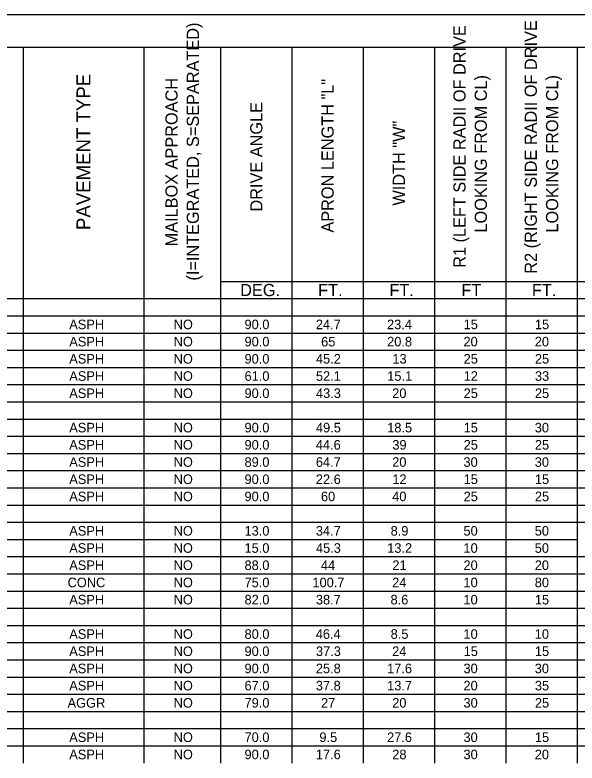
# Model space of a CAD drawing. Extents: x 0 to 680, y 0 to 440.
# Drawn here: x 174.4 to 349, y 207.7 to 440 of the extents above; entities that cross this region are included whole.
import ezdxf

# ---------------------------------------------------------------- set-up
doc = ezdxf.new("R2010")
doc.units = 0
for name, color, linetype in [('Default', 7, 'Continuous'), ('SH_Border', 7, 'Continuous'), ('SH_Cut_Line', 7, 'Continuous')]:
    doc.layers.add(name, color=color, linetype=linetype)

msp = doc.modelspace()

# ---------------------------------------------------------------- linework, layer by layer
at = {"layer": 'Default'}
for p, q in [((64.34, 430), (214.41, 430)), ((177.02, 430), (177.02, 424.66)), ((214.41, 430), (238.31, 430)), ((214.41, 430), (214.41, 424.66)), ((238.31, 430), (282.57, 430)), ((238.31, 430), (238.31, 424.66)), ((260.44, 430), (260.44, 424.66)), ((282.57, 430), (304.7, 430)), ((282.57, 430), (282.57, 424.66)), ((304.7, 430), (348.96, 430)), ((304.7, 430), (304.7, 424.66)), ((326.83, 430), (326.83, 424.66)), ((348.96, 430), (371.09, 430)), ((348.96, 430), (348.96, 424.66)), ((177.02, 424.66), (177.02, 419.32)), ((214.41, 424.66), (214.41, 419.32)), ((238.31, 424.66), (238.31, 419.32)), ((260.44, 424.66), (260.44, 419.32)), ((282.57, 424.66), (282.57, 419.32)), ((304.7, 424.66), (304.7, 419.32)), ((326.83, 424.66), (326.83, 419.32)), ((348.96, 424.66), (348.96, 419.32)), ((177.02, 419.32), (177.02, 408.89)), ((214.41, 419.32), (214.41, 408.89)), ((238.31, 419.32), (238.31, 408.89)), ((260.44, 419.32), (260.44, 408.89)), ((282.57, 419.32), (282.57, 408.89)), ((304.7, 419.32), (304.7, 408.89)), ((326.83, 419.32), (326.83, 408.89)), ((348.96, 419.32), (348.96, 408.89)), ((177.02, 408.89), (177.02, 393.12)), ((214.41, 408.89), (214.41, 393.12)), ((238.31, 408.89), (238.31, 393.12)), ((260.44, 408.89), (260.44, 393.12)), ((282.57, 408.89), (282.57, 393.12)), ((304.7, 408.89), (304.7, 393.12)), ((326.83, 408.89), (326.83, 393.12)), ((348.96, 408.89), (348.96, 393.12)), ((177.02, 393.12), (177.02, 387.78)), ((214.41, 393.12), (214.41, 387.78)), ((238.31, 393.12), (238.31, 387.78)), ((260.44, 393.12), (260.44, 387.78)), ((282.57, 393.12), (282.57, 387.78)), ((304.7, 393.12), (304.7, 387.78)), ((326.83, 393.12), (326.83, 387.78)), ((348.96, 393.12), (348.96, 387.78)), ((177.02, 387.78), (177.02, 382.44)), ((214.41, 387.78), (214.41, 382.44)), ((238.31, 387.78), (238.31, 382.44)), ((260.44, 387.78), (260.44, 382.44)), ((282.57, 387.78), (282.57, 382.44)), ((304.7, 387.78), (304.7, 382.44)), ((326.83, 387.78), (326.83, 382.44)), ((348.96, 387.78), (348.96, 382.44)), ((177.02, 382.44), (177.02, 377.09)), ((214.41, 382.44), (214.41, 377.09)), ((238.31, 382.44), (238.31, 377.09)), ((260.44, 382.44), (260.44, 377.09)), ((282.57, 382.44), (282.57, 377.09)), ((304.7, 382.44), (304.7, 377.09)), ((326.83, 382.44), (326.83, 377.09)), ((348.96, 382.44), (348.96, 377.09)), ((177.02, 377.09), (177.02, 371.75)), ((214.41, 377.09), (214.41, 371.75)), ((238.31, 377.09), (238.31, 371.75)), ((260.44, 377.09), (260.44, 371.75)), ((282.57, 377.09), (282.57, 371.75)), ((304.7, 377.09), (304.7, 371.75)), ((326.83, 377.09), (326.83, 371.75)), ((348.96, 377.09), (348.96, 371.75)), ((177.02, 371.75), (177.02, 366.41)), ((214.41, 371.75), (214.41, 366.41)), ((238.31, 371.75), (238.31, 366.41)), ((260.44, 371.75), (260.44, 366.41)), ((282.57, 371.75), (282.57, 366.41)), ((304.7, 371.75), (304.7, 366.41)), ((326.83, 371.75), (326.83, 366.41)), ((348.96, 371.75), (348.96, 366.41)), ((177.02, 366.41), (177.02, 357.26)), ((214.41, 366.41), (214.41, 357.26)), ((238.31, 366.41), (238.31, 357.26)), ((260.44, 366.41), (260.44, 357.26)), ((282.57, 366.41), (282.57, 357.26)), ((304.7, 366.41), (304.7, 357.26)), ((326.83, 366.41), (326.83, 357.26)), ((348.96, 366.41), (348.96, 357.26)), ((177.02, 357.26), (177.02, 351.91)), ((214.41, 357.26), (214.41, 351.91)), ((238.31, 357.26), (282.57, 357.26)), ((238.31, 357.26), (238.31, 351.91)), ((260.44, 357.26), (260.44, 351.91)), ((282.57, 357.26), (304.7, 357.26)), ((282.57, 357.26), (282.57, 351.91)), ((304.7, 357.26), (348.96, 357.26)), ((304.7, 357.26), (304.7, 351.91)), ((326.83, 357.26), (326.83, 351.91)), ((348.96, 357.26), (371.09, 357.26)), ((348.96, 357.26), (348.96, 351.91)), ((64.34, 351.91), (214.41, 351.91)), ((177.02, 351.91), (177.02, 341.23)), ((214.41, 351.91), (238.31, 351.91)), ((214.41, 351.91), (214.41, 341.23)), ((238.31, 351.91), (282.57, 351.91)), ((238.31, 351.91), (238.31, 341.23)), ((260.44, 351.91), (260.44, 341.23)), ((282.57, 351.91), (304.7, 351.91)), ((282.57, 351.91), (282.57, 341.23)), ((304.7, 351.91), (348.96, 351.91)), ((304.7, 351.91), (304.7, 341.23)), ((326.83, 351.91), (326.83, 341.23)), ((348.96, 351.91), (371.09, 351.91)), ((348.96, 351.91), (348.96, 341.23)), ((64.34, 346.57), (214.41, 346.57)), ((214.41, 346.57), (238.31, 346.57)), ((238.31, 346.57), (282.57, 346.57)), ((282.57, 346.57), (304.7, 346.57)), ((304.7, 346.57), (348.96, 346.57)), ((348.96, 346.57), (371.09, 346.57)), ((64.34, 341.23), (214.41, 341.23)), ((177.02, 341.23), (177.02, 335.89)), ((214.41, 341.23), (238.31, 341.23)), ((214.41, 341.23), (214.41, 335.89)), ((238.31, 341.23), (282.57, 341.23)), ((238.31, 341.23), (238.31, 335.89)), ((260.44, 341.23), (260.44, 335.89)), ((282.57, 341.23), (304.7, 341.23)), ((282.57, 341.23), (282.57, 335.89)), ((304.7, 341.23), (348.96, 341.23)), ((304.7, 341.23), (304.7, 335.89)), ((326.83, 341.23), (326.83, 335.89)), ((348.96, 341.23), (371.09, 341.23)), ((348.96, 341.23), (348.96, 335.89)), ((64.34, 335.89), (214.41, 335.89)), ((177.02, 335.89), (177.02, 330.55)), ((214.41, 335.89), (238.31, 335.89)), ((214.41, 335.89), (214.41, 330.55)), ((238.31, 335.89), (282.57, 335.89)), ((238.31, 335.89), (238.31, 330.55)), ((260.44, 335.89), (260.44, 330.55)), ((282.57, 335.89), (304.7, 335.89)), ((282.57, 335.89), (282.57, 330.55)), ((304.7, 335.89), (348.96, 335.89)), ((304.7, 335.89), (304.7, 330.55)), ((326.83, 335.89), (326.83, 330.55)), ((348.96, 335.89), (371.09, 335.89)), ((348.96, 335.89), (348.96, 330.55)), ((64.34, 330.55), (214.41, 330.55)), ((177.02, 330.55), (177.02, 325.21)), ((214.41, 330.55), (238.31, 330.55)), ((214.41, 330.55), (214.41, 325.21)), ((238.31, 330.55), (282.57, 330.55)), ((238.31, 330.55), (238.31, 325.21)), ((260.44, 330.55), (260.44, 325.21)), ((282.57, 330.55), (304.7, 330.55)), ((282.57, 330.55), (282.57, 325.21)), ((304.7, 330.55), (348.96, 330.55)), ((304.7, 330.55), (304.7, 325.21)), ((326.83, 330.55), (326.83, 325.21)), ((348.96, 330.55), (371.09, 330.55)), ((348.96, 330.55), (348.96, 325.21)), ((64.34, 325.21), (214.41, 325.21)), ((177.02, 325.21), (177.02, 314.52)), ((214.41, 325.21), (238.31, 325.21)), ((214.41, 325.21), (214.41, 314.52)), ((238.31, 325.21), (282.57, 325.21)), ((238.31, 325.21), (238.31, 314.52)), ((260.44, 325.21), (260.44, 314.52)), ((282.57, 325.21), (304.7, 325.21)), ((282.57, 325.21), (282.57, 314.52)), ((304.7, 325.21), (348.96, 325.21)), ((304.7, 325.21), (304.7, 314.52)), ((326.83, 325.21), (326.83, 314.52)), ((348.96, 325.21), (371.09, 325.21)), ((348.96, 325.21), (348.96, 314.52)), ((64.34, 319.87), (214.41, 319.87)), ((214.41, 319.87), (238.31, 319.87)), ((238.31, 319.87), (282.57, 319.87)), ((282.57, 319.87), (304.7, 319.87)), ((304.7, 319.87), (348.96, 319.87)), ((348.96, 319.87), (371.09, 319.87)), ((64.34, 314.52), (214.41, 314.52)), ((177.02, 314.52), (177.02, 309.18)), ((214.41, 314.52), (238.31, 314.52)), ((214.41, 314.52), (214.41, 309.18)), ((238.31, 314.52), (282.57, 314.52)), ((238.31, 314.52), (238.31, 309.18)), ((260.44, 314.52), (260.44, 309.18)), ((282.57, 314.52), (304.7, 314.52)), ((282.57, 314.52), (282.57, 309.18)), ((304.7, 314.52), (348.96, 314.52)), ((304.7, 314.52), (304.7, 309.18)), ((326.83, 314.52), (326.83, 309.18)), ((348.96, 314.52), (371.09, 314.52)), ((348.96, 314.52), (348.96, 309.18)), ((64.34, 309.18), (214.41, 309.18)), ((177.02, 309.18), (177.02, 303.84)), ((214.41, 309.18), (238.31, 309.18)), ((214.41, 309.18), (214.41, 303.84)), ((238.31, 309.18), (282.57, 309.18)), ((238.31, 309.18), (238.31, 303.84)), ((260.44, 309.18), (260.44, 303.84)), ((282.57, 309.18), (304.7, 309.18)), ((282.57, 309.18), (282.57, 303.84)), ((304.7, 309.18), (348.96, 309.18)), ((304.7, 309.18), (304.7, 303.84)), ((326.83, 309.18), (326.83, 303.84)), ((348.96, 309.18), (371.09, 309.18)), ((348.96, 309.18), (348.96, 303.84)), ((64.34, 303.84), (214.41, 303.84)), ((177.02, 303.84), (177.02, 298.5)), ((214.41, 303.84), (238.31, 303.84)), ((214.41, 303.84), (214.41, 298.5)), ((238.31, 303.84), (282.57, 303.84)), ((238.31, 303.84), (238.31, 298.5)), ((260.44, 303.84), (260.44, 298.5)), ((282.57, 303.84), (304.7, 303.84)), ((282.57, 303.84), (282.57, 298.5)), ((304.7, 303.84), (348.96, 303.84)), ((304.7, 303.84), (304.7, 298.5)), ((326.83, 303.84), (326.83, 298.5)), ((348.96, 303.84), (371.09, 303.84)), ((348.96, 303.84), (348.96, 298.5)), ((64.34, 298.5), (214.41, 298.5)), ((177.02, 298.5), (177.02, 287.82)), ((214.41, 298.5), (238.31, 298.5)), ((214.41, 298.5), (214.41, 287.82)), ((238.31, 298.5), (282.57, 298.5)), ((238.31, 298.5), (238.31, 287.82)), ((260.44, 298.5), (260.44, 287.82)), ((282.57, 298.5), (304.7, 298.5)), ((282.57, 298.5), (282.57, 287.82)), ((304.7, 298.5), (348.96, 298.5)), ((304.7, 298.5), (304.7, 287.82)), ((326.83, 298.5), (326.83, 287.82)), ((348.96, 298.5), (371.09, 298.5)), ((348.96, 298.5), (348.96, 287.82)), ((64.34, 293.16), (214.41, 293.16)), ((214.41, 293.16), (238.31, 293.16)), ((238.31, 293.16), (282.57, 293.16)), ((282.57, 293.16), (304.7, 293.16)), ((304.7, 293.16), (348.96, 293.16)), ((348.96, 293.16), (371.09, 293.16)), ((64.34, 287.82), (214.41, 287.82)), ((177.02, 287.82), (177.02, 282.48)), ((214.41, 287.82), (238.31, 287.82)), ((214.41, 287.82), (214.41, 282.48)), ((238.31, 287.82), (282.57, 287.82)), ((238.31, 287.82), (238.31, 282.48)), ((260.44, 287.82), (260.44, 282.48)), ((282.57, 287.82), (304.7, 287.82)), ((282.57, 287.82), (282.57, 282.48)), ((304.7, 287.82), (348.96, 287.82)), ((304.7, 287.82), (304.7, 282.48)), ((326.83, 287.82), (326.83, 282.48)), ((348.96, 287.82), (371.09, 287.82)), ((348.96, 287.82), (348.96, 282.48)), ((64.34, 282.48), (214.41, 282.48)), ((177.02, 282.48), (177.02, 255.77)), ((214.41, 282.48), (238.31, 282.48)), ((214.41, 282.48), (214.41, 255.77)), ((238.31, 282.48), (282.57, 282.48)), ((238.31, 282.48), (238.31, 255.77)), ((260.44, 282.48), (260.44, 255.77)), ((282.57, 282.48), (304.7, 282.48)), ((282.57, 282.48), (282.57, 255.77)), ((304.7, 282.48), (348.96, 282.48)), ((304.7, 282.48), (304.7, 255.77)), ((326.83, 282.48), (326.83, 255.77)), ((348.96, 282.48), (371.09, 282.48)), ((348.96, 282.48), (348.96, 255.77)), ((64.34, 277.13), (214.41, 277.13)), ((214.41, 277.13), (238.31, 277.13)), ((238.31, 277.13), (282.57, 277.13)), ((282.57, 277.13), (304.7, 277.13)), ((304.7, 277.13), (348.96, 277.13)), ((64.34, 271.79), (214.41, 271.79)), ((214.41, 271.79), (238.31, 271.79)), ((238.31, 271.79), (282.57, 271.79)), ((282.57, 271.79), (304.7, 271.79)), ((304.7, 271.79), (348.96, 271.79)), ((348.96, 271.79), (371.09, 271.79)), ((64.34, 266.45), (214.41, 266.45)), ((214.41, 266.45), (238.31, 266.45)), ((238.31, 266.45), (282.57, 266.45)), ((282.57, 266.45), (304.7, 266.45)), ((304.7, 266.45), (348.96, 266.45)), ((348.96, 266.45), (371.09, 266.45)), ((64.34, 261.11), (214.41, 261.11)), ((214.41, 261.11), (238.31, 261.11)), ((238.31, 261.11), (282.57, 261.11)), ((282.57, 261.11), (304.7, 261.11)), ((304.7, 261.11), (348.96, 261.11)), ((348.96, 261.11), (371.09, 261.11)), ((64.34, 255.77), (214.41, 255.77)), ((177.02, 255.77), (177.02, 250.43)), ((214.41, 255.77), (238.31, 255.77)), ((214.41, 255.77), (214.41, 250.43)), ((238.31, 255.77), (282.57, 255.77)), ((238.31, 255.77), (238.31, 250.43)), ((260.44, 255.77), (260.44, 250.43)), ((282.57, 255.77), (304.7, 255.77)), ((282.57, 255.77), (282.57, 250.43)), ((304.7, 255.77), (348.96, 255.77)), ((304.7, 255.77), (304.7, 250.43)), ((326.83, 255.77), (326.83, 250.43)), ((348.96, 255.77), (371.09, 255.77)), ((348.96, 255.77), (348.96, 250.43)), ((64.34, 250.43), (214.41, 250.43)), ((177.02, 250.43), (177.02, 229.06)), ((214.41, 250.43), (238.31, 250.43)), ((214.41, 250.43), (214.41, 229.06)), ((238.31, 250.43), (282.57, 250.43)), ((238.31, 250.43), (238.31, 229.06)), ((260.44, 250.43), (260.44, 229.06)), ((282.57, 250.43), (304.7, 250.43)), ((282.57, 250.43), (282.57, 229.06)), ((304.7, 250.43), (348.96, 250.43)), ((304.7, 250.43), (304.7, 229.06)), ((326.83, 250.43), (326.83, 229.06)), ((348.96, 250.43), (371.09, 250.43)), ((348.96, 250.43), (348.96, 229.06)), ((64.34, 245.09), (214.41, 245.09)), ((214.41, 245.09), (238.31, 245.09)), ((238.31, 245.09), (282.57, 245.09)), ((282.57, 245.09), (304.7, 245.09)), ((304.7, 245.09), (348.96, 245.09)), ((348.96, 245.09), (371.09, 245.09)), ((64.34, 239.74), (214.41, 239.74)), ((214.41, 239.74), (238.31, 239.74)), ((238.31, 239.74), (282.57, 239.74)), ((282.57, 239.74), (304.7, 239.74)), ((304.7, 239.74), (348.96, 239.74)), ((348.96, 239.74), (371.09, 239.74)), ((64.34, 234.4), (214.41, 234.4)), ((214.41, 234.4), (238.31, 234.4)), ((238.31, 234.4), (282.57, 234.4)), ((282.57, 234.4), (304.7, 234.4)), ((304.7, 234.4), (348.96, 234.4)), ((348.96, 234.4), (371.09, 234.4)), ((64.34, 229.06), (214.41, 229.06)), ((177.02, 229.06), (177.02, 223.72)), ((214.41, 229.06), (238.31, 229.06)), ((214.41, 229.06), (214.41, 223.72)), ((238.31, 229.06), (282.57, 229.06)), ((238.31, 229.06), (238.31, 223.72)), ((260.44, 229.06), (260.44, 223.72)), ((282.57, 229.06), (304.7, 229.06)), ((282.57, 229.06), (282.57, 223.72)), ((304.7, 229.06), (348.96, 229.06)), ((304.7, 229.06), (304.7, 223.72)), ((326.83, 229.06), (326.83, 223.72)), ((348.96, 229.06), (371.09, 229.06)), ((348.96, 229.06), (348.96, 223.72)), ((64.34, 223.72), (214.41, 223.72)), ((177.02, 223.72), (177.02, 207.7)), ((214.41, 223.72), (238.31, 223.72)), ((214.41, 223.72), (214.41, 207.7)), ((238.31, 223.72), (282.57, 223.72)), ((238.31, 223.72), (238.31, 207.7)), ((260.44, 223.72), (260.44, 207.7)), ((282.57, 223.72), (304.7, 223.72)), ((282.57, 223.72), (282.57, 207.7)), ((304.7, 223.72), (348.96, 223.72)), ((304.7, 223.72), (304.7, 207.7)), ((326.83, 223.72), (326.83, 207.7)), ((348.96, 223.72), (371.09, 223.72)), ((348.96, 223.72), (348.96, 207.7)), ((64.34, 218.38), (214.41, 218.38)), ((214.41, 218.38), (238.31, 218.38)), ((238.31, 218.38), (282.57, 218.38)), ((282.57, 218.38), (304.7, 218.38)), ((304.7, 218.38), (348.96, 218.38)), ((348.96, 218.38), (371.09, 218.38)), ((64.34, 213.04), (214.41, 213.04)), ((214.41, 213.04), (238.31, 213.04)), ((238.31, 213.04), (282.57, 213.04)), ((282.57, 213.04), (304.7, 213.04)), ((304.7, 213.04), (348.96, 213.04)), ((348.96, 213.04), (371.09, 213.04))]:
    msp.add_line(p, q, dxfattribs=at)
at = {"layer": 'SH_Border'}
msp.add_lwpolyline([(30, 430), (670, 430), (670, 10), (30, 10)], close=True, dxfattribs=at)
at = {"layer": 'SH_Cut_Line'}
msp.add_lwpolyline([(0, 0), (680, 0), (680, 440), (0, 440)], close=True, dxfattribs=at)

# ---------------------------------------------------------------- texts
at = {"layer": 'Default'}
for s, height, p in [('(I=INTEGRATED, S=SEPARATED)', 3.7835, (231.56, 357.52)), ('R2 (RIGHT SIDE RADII OF DRIVE ', 3.7835, (336.48, 359.65)), ('R1 (LEFT SIDE RADII OF DRIVE ', 3.7835, (314.35, 361.48)), ('PAVEMENT TYPE', 4.324, (197.87, 373.2)), ('LOOKING FROM CL)', 3.7835, (320.97, 372.43)), ('LOOKING FROM CL)', 3.7835, (343.1, 372.43)), ('MAILBOX APPROACH ', 3.7835, (224.94, 368.14)), ('APRON LENGTH "L"', 3.7835, (273.4, 372.42)), ('DRIVE ANGLE', 3.7835, (251.27, 378.95)), ('WIDTH "W"', 3.783, (295.53, 380.8))]:
    msp.add_text(s, height=height, rotation=90, dxfattribs=at).set_placement(p)
for s, height, p in [('DEG.', 3.783, (244.37, 352.69)), ('FT.', 3.783, (268.58, 352.69)), ('FT.', 3.783, (290.7, 352.69)), ('FT', 3.783, (313.04, 352.69)), ('FT.', 3.783, (334.96, 352.69)), ('ASPH', 2.973, (191.3, 342.42)), ('NO', 2.973, (223.71, 342.42)), ('90.0', 2.973, (245.72, 342.42)), ('24.7', 2.973, (267.87, 342.42)), ('23.4', 2.973, (289.96, 342.42)), ('15', 2.973, (313.75, 342.42)), ('15', 2.973, (335.88, 342.42)), ('ASPH', 2.973, (191.3, 337.07)), ('NO', 2.973, (223.71, 337.07)), ('90.0', 2.973, (245.72, 337.07)), ('65', 2.973, (269.5, 337.07)), ('20.8', 2.973, (289.99, 337.07)), ('20', 2.973, (313.7, 337.07)), ('20', 2.973, (335.83, 337.07)), ('ASPH', 2.973, (191.3, 331.73)), ('NO', 2.973, (223.71, 331.73)), ('90.0', 2.973, (245.72, 331.73)), ('45.2', 2.973, (267.89, 331.73)), ('13', 2.973, (291.63, 331.73)), ('25', 2.973, (313.75, 331.73)), ('25', 2.973, (335.88, 331.73)), ('ASPH', 2.973, (191.3, 326.39)), ('NO', 2.973, (223.71, 326.39)), ('61.0', 2.973, (245.72, 326.39)), ('52.1', 2.973, (267.89, 326.39)), ('15.1', 2.973, (290.02, 326.39)), ('12', 2.973, (313.75, 326.39)), ('33', 2.973, (335.89, 326.39)), ('ASPH', 2.973, (191.3, 321.05)), ('NO', 2.973, (223.71, 321.05)), ('90.0', 2.973, (245.72, 321.05)), ('43.3', 2.973, (267.9, 321.05)), ('20', 2.973, (291.57, 321.05)), ('25', 2.973, (313.75, 321.05)), ('25', 2.973, (335.88, 321.05)), ('ASPH', 2.973, (191.3, 310.37)), ('NO', 2.973, (223.71, 310.37)), ('90.0', 2.973, (245.72, 310.37)), ('49.5', 2.973, (267.9, 310.37)), ('18.5', 2.973, (290.02, 310.37)), ('15', 2.973, (313.75, 310.37)), ('30', 2.973, (335.83, 310.37)), ('ASPH', 2.973, (191.3, 305.03)), ('NO', 2.973, (223.71, 305.03)), ('90.0', 2.973, (245.72, 305.03)), ('44.6', 2.973, (267.86, 305.03)), ('39', 2.973, (291.61, 305.03)), ('25', 2.973, (313.75, 305.03)), ('25', 2.973, (335.88, 305.03)), ('ASPH', 2.973, (191.3, 299.68)), ('NO', 2.973, (223.71, 299.68)), ('89.0', 2.973, (245.72, 299.68)), ('64.7', 2.973, (267.87, 299.68)), ('20', 2.973, (291.57, 299.68)), ('30', 2.973, (313.7, 299.68)), ('30', 2.973, (335.83, 299.68)), ('ASPH', 2.973, (191.3, 294.34)), ('NO', 2.973, (223.71, 294.34)), ('90.0', 2.973, (245.72, 294.34)), ('22.6', 2.973, (267.86, 294.34)), ('12', 2.973, (291.62, 294.34)), ('15', 2.973, (313.75, 294.34)), ('15', 2.973, (335.88, 294.34)), ('ASPH', 2.973, (191.3, 289)), ('NO', 2.973, (223.71, 289)), ('90.0', 2.973, (245.72, 289)), ('60', 2.973, (269.45, 289)), ('40', 2.973, (291.57, 289)), ('25', 2.973, (313.75, 289)), ('25', 2.973, (335.88, 289)), ('ASPH', 2.973, (191.3, 278.32)), ('NO', 2.973, (223.71, 278.32)), ('13.0', 2.973, (245.72, 278.32)), ('34.7', 2.973, (267.87, 278.32)), ('8.9', 2.973, (291.08, 278.32)), ('50', 2.973, (313.7, 278.32)), ('50', 2.973, (335.83, 278.32)), ('ASPH', 2.973, (191.3, 272.98)), ('NO', 2.973, (223.71, 272.98)), ('15.0', 2.973, (245.72, 272.98)), ('45.3', 2.973, (267.9, 272.98)), ('13.2', 2.973, (290.02, 272.98)), ('10', 2.973, (313.7, 272.98)), ('50', 2.973, (335.83, 272.98)), ('ASPH', 2.973, (191.3, 267.64)), ('NO', 2.973, (223.71, 267.64)), ('88.0', 2.973, (245.72, 267.64)), ('44', 2.973, (269.43, 267.64)), ('21', 2.973, (291.62, 267.64)), ('20', 2.973, (313.7, 267.64)), ('20', 2.973, (335.83, 267.64)), ('CONC', 2.973, (190.78, 262.29)), ('NO', 2.973, (223.71, 262.29)), ('75.0', 2.973, (245.72, 262.29)), ('100.7', 2.973, (266.8, 262.29)), ('24', 2.973, (291.56, 262.29)), ('10', 2.973, (313.7, 262.29)), ('80', 2.973, (335.83, 262.29)), ('ASPH', 2.973, (191.3, 256.95)), ('NO', 2.973, (223.71, 256.95)), ('82.0', 2.973, (245.72, 256.95)), ('38.7', 2.973, (267.87, 256.95)), ('8.6', 2.973, (291.05, 256.95)), ('10', 2.973, (313.7, 256.95)), ('15', 2.973, (335.88, 256.95)), ('ASPH', 2.973, (191.3, 246.27)), ('NO', 2.973, (223.71, 246.27)), ('80.0', 2.973, (245.72, 246.27)), ('46.4', 2.973, (267.83, 246.27)), ('8.5', 2.973, (291.09, 246.27)), ('10', 2.973, (313.7, 246.27)), ('10', 2.973, (335.83, 246.27)), ('ASPH', 2.973, (191.3, 240.93)), ('NO', 2.973, (223.71, 240.93)), ('90.0', 2.973, (245.72, 240.93)), ('37.3', 2.973, (267.9, 240.93)), ('24', 2.973, (291.56, 240.93)), ('15', 2.973, (313.75, 240.93)), ('15', 2.973, (335.88, 240.93)), ('ASPH', 2.973, (191.3, 235.59)), ('NO', 2.973, (223.71, 235.59)), ('90.0', 2.973, (245.72, 235.59)), ('25.8', 2.973, (267.86, 235.59)), ('17.6', 2.973, (289.98, 235.59)), ('30', 2.973, (313.7, 235.59)), ('30', 2.973, (335.83, 235.59)), ('ASPH', 2.973, (191.3, 230.25)), ('NO', 2.973, (223.71, 230.25)), ('67.0', 2.973, (245.72, 230.25)), ('37.8', 2.973, (267.86, 230.25)), ('13.7', 2.973, (290, 230.25)), ('20', 2.973, (313.7, 230.25)), ('35', 2.973, (335.88, 230.25)), ('AGGR', 2.973, (190.78, 224.9)), ('NO', 2.973, (223.71, 224.9)), ('79.0', 2.973, (245.72, 224.9)), ('27', 2.973, (269.47, 224.9)), ('20', 2.973, (291.57, 224.9)), ('30', 2.973, (313.7, 224.9)), ('25', 2.973, (335.88, 224.9)), ('ASPH', 2.973, (191.3, 214.22)), ('NO', 2.973, (223.71, 214.22)), ('70.0', 2.973, (245.72, 214.22)), ('9.5', 2.973, (268.96, 214.22)), ('27.6', 2.973, (289.98, 214.22)), ('30', 2.973, (313.7, 214.22)), ('15', 2.973, (335.88, 214.22)), ('ASPH', 2.973, (191.3, 208.88)), ('NO', 2.973, (223.71, 208.88)), ('90.0', 2.973, (245.72, 208.88)), ('17.6', 2.973, (267.86, 208.88)), ('28', 2.973, (291.59, 208.88)), ('30', 2.973, (313.7, 208.88)), ('20', 2.973, (335.83, 208.88))]:
    msp.add_text(s, height=height, dxfattribs=at).set_placement(p)

doc.saveas('drawing.dxf')
